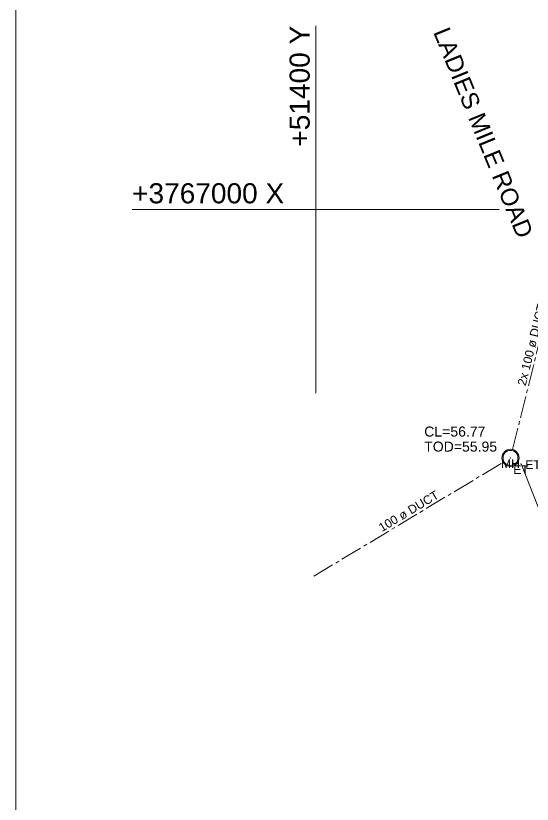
# Model space of a CAD drawing. Header units: metres. Extents: x -244 to 200, y -283 to 282.
# Drawn here: x -200 to -155, y -38.6 to 30 of the extents above; entities that cross this region are included whole.
import ezdxf
from ezdxf.enums import TextEntityAlignment as Align

# ---------------------------------------------------------------- set-up
doc = ezdxf.new("R2010")
doc.units = ezdxf.units.M
doc.linetypes.add('CENTER2', pattern=[28.575, 19.05, -3.175, 3.175, -3.175])
for name, color, linetype, lineweight in [('DESCRIPTIONS', 1, 'Continuous', 0), ('ELECTRICAL', 3, 'Continuous', 0), ('GRIDS', 9, 'Continuous', 0), ('POINTS', 1, 'Continuous', 0), ('ROADS', 5, 'Continuous', 0), ('TITLE', 3, 'Continuous', 0)]:
    doc.layers.add(name, color=color, linetype=linetype, lineweight=lineweight)
doc.styles.add('Arial', font='arial.ttf', dxfattribs={"height": 1.68})
doc.styles.add('DEFAULT', font='Arial', dxfattribs={"height": 2.24})

msp = doc.modelspace()

# ---------------------------------------------------------------- linework, layer by layer
at = {"layer": 'ELECTRICAL', "color": 1, "linetype": 'CENTER2', "lineweight": 0, "ltscale": 0.1}
for p, q in [((-156.7, -7.744), (-152.049, 10.936)), ((-174.021, -18.778), (-157.524, -8.858))]:
    msp.add_line(p, q, dxfattribs=at)
at = {"layer": 'ELECTRICAL', "color": 1, "linetype": 'Continuous', "lineweight": 0}
for radius in [0.75, 0.652]:
    msp.add_circle((-156.881, -8.472), radius, dxfattribs=at)
at = {"layer": 'GRIDS', "color": 1, "linetype": 'Continuous', "lineweight": 0}
for p, q in [((-173.858, -2.824), (-173.858, 29.176)), ((-189.858, 13.176), (-157.858, 13.176))]:
    msp.add_line(p, q, dxfattribs=at)
at = {"layer": 'POINTS', "color": 1, "linetype": 'Continuous', "lineweight": 0}
for p in [(-156.881, -8.472), (-155.962, -8.999)]:
    msp.add_point(p, dxfattribs=at)
at = {"layer": 'ROADS', "color": 9, "linetype": 'Continuous', "lineweight": 0}
msp.add_line((-150.489, -22.858), (-155.962, -8.999), dxfattribs=at)
at = {"layer": 'TITLE', "color": 5, "linetype": 'Continuous', "lineweight": 0}
msp.add_line((-200, -282.5), (-200, 282.5), dxfattribs=at)

# ---------------------------------------------------------------- texts
at = {"layer": 'DESCRIPTIONS', "color": 9, "linetype": 'Continuous', "lineweight": -3, "style": 'Arial'}
for s, p in [('MH', (-156.881, -8.597)), ('ETC', (-154.539, -8.693)), ('ET', (-155.962, -9.124))]:
    msp.add_text(s, height=0.75, dxfattribs=at).set_placement(p, align=Align.TOP_CENTER)
at = {"layer": 'ELECTRICAL', "color": 1, "linetype": 'Continuous', "lineweight": 0, "ltscale": 0.1, "style": 'Arial'}
for s, rotation, p in [('2x 100 ø DUCT', 76.01813, (-154.465, 1.232)), ('100 ø DUCT', 31.01813, (-165.451, -13.625))]:
    msp.add_text(s, height=0.75, rotation=rotation, dxfattribs=at).set_placement(p, align=Align.BOTTOM_CENTER)
at = {"layer": 'ELECTRICAL', "color": 1, "linetype": 'Continuous', "lineweight": 0, "style": 'Arial'}
for s, p in [('CL=56.77', (-164.4, -6.178)), ('TOD=55.95', (-164.4, -7.487))]:
    msp.add_text(s, height=0.875, dxfattribs=at).set_placement(p, align=Align.MIDDLE_LEFT)
at = {"layer": 'GRIDS', "color": 6, "linetype": 'Continuous', "lineweight": -3, "style": 'DEFAULT'}
msp.add_text('+51400 Y', height=1.75, rotation=90, dxfattribs=at).set_placement((-173.858, 29.176), align=Align.BOTTOM_RIGHT)
msp.add_text('+3767000 X', height=1.75, dxfattribs=at).set_placement((-189.858, 13.176), align=Align.BOTTOM_LEFT)
at = {"layer": 'ROADS', "color": 1, "linetype": 'Continuous', "lineweight": 0, "style": 'Arial'}
msp.add_text('LADIES MILE ROAD', height=1.5, rotation=292.23702, dxfattribs=at).set_placement((-159.241, 19.859), align=Align.MIDDLE_CENTER)

doc.saveas('drawing.dxf')
